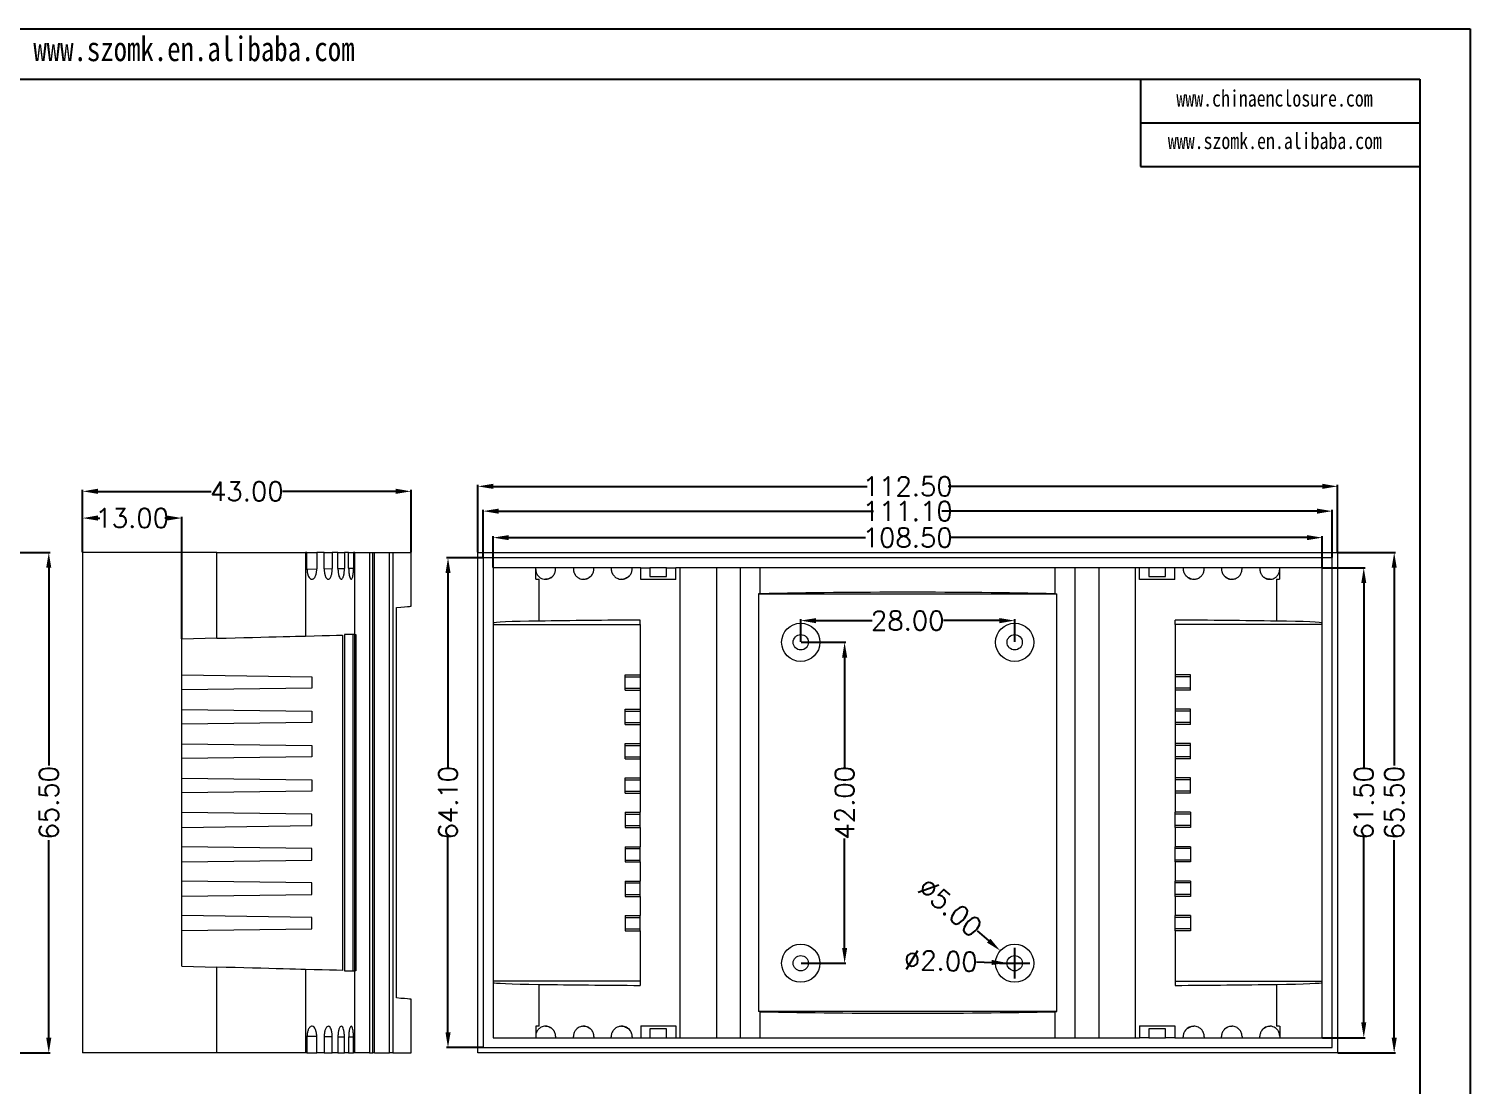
# Model space of a CAD drawing. Header units: inches. Extents: x 2044 to 3108, y 573 to 849.
# Drawn here: x 2712 to 2900.6, y 711.2 to 849.5 of the extents above; entities that cross this region are included whole.
import ezdxf

# ---------------------------------------------------------------- set-up
doc = ezdxf.new("R2010")
doc.units = ezdxf.units.IN
doc.layers.add('文字', color=81, linetype='Continuous')
doc.styles.get("Standard").update_dxf_attribs({"font": 'txt', "bigfont": 'gbcbig.shx'})
doc.styles.add('宋体', font='', dxfattribs={"width": 0.8, "height": 3.5})
doc.styles.get('宋体').set_extended_font_data('SimSun')
doc.dimstyles.new('2.5', dxfattribs={"dimtxt": 2.5, "dimasz": 2, "dimexe": 0.18, "dimexo": 0.0625, "dimgap": 0.09, "dimtad": 0, "dimzin": 0, "dimdsep": 46, "dimtxsty": 'Standard', "dimcen": 2, "dimclrd": 3, "dimclre": 3, "dimadec": 0, "dimazin": 0, "dimtfac": 1, "dimtofl": 0, "dimtmove": 0, "dimatfit": 3, "dimfxl": 1, "dimtolj": 1, "dimtzin": 0, "dimarcsym": 0})

# ---------------------------------------------------------------- blocks, each defined once
blk = doc.blocks.new('*D205')
at = {"color": 3, "lineweight": -2}
for p, q in [((2702.02, 780.94), (2714.78, 780.94)), ((2714.6, 778.94), (2714.6, 753.07)), ((2714.6, 717.44), (2714.6, 743.31)), ((2702.02, 715.44), (2714.78, 715.44))]:
    blk.add_line(p, q, dxfattribs=at)
at = {"color": 3}
for points in [[(2714.26, 778.94), (2714.93, 778.94), (2714.6, 780.94)], [(2714.26, 717.44), (2714.93, 717.44), (2714.6, 715.44)]]:
    blk.add_solid(points, dxfattribs=at)
at = {"layer": 'Defpoints', "color": 0}
for p in [(2701.95, 780.94), (2701.95, 715.44), (2714.6, 715.44)]:
    blk.add_point(p, dxfattribs=at)
at = {"color": 0, "insert": (2714.6, 748.19), "char_height": 2.5, "attachment_point": 5, "rotation": 90}
blk.add_mtext('\\A1;65.50', dxfattribs=at)
blk = doc.blocks.new('*D207')
at = {"color": 3, "lineweight": -2}
for p, q in [((2719.02, 781), (2719.02, 789.13)), ((2721.02, 788.95), (2735.84, 788.95)), ((2760.02, 788.95), (2745.19, 788.95)), ((2762.02, 781), (2762.02, 789.13))]:
    blk.add_line(p, q, dxfattribs=at)
at = {"color": 3}
for points in [[(2721.02, 789.29), (2721.02, 788.62), (2719.02, 788.95)], [(2760.02, 789.29), (2760.02, 788.62), (2762.02, 788.95)]]:
    blk.add_solid(points, dxfattribs=at)
at = {"layer": 'Defpoints', "color": 0}
for p in [(2762.02, 788.95), (2719.02, 780.94), (2762.02, 780.94)]:
    blk.add_point(p, dxfattribs=at)
at = {"color": 0, "insert": (2740.52, 788.95), "char_height": 2.5, "attachment_point": 5}
blk.add_mtext('\\A1;43.00', dxfattribs=at)
blk = doc.blocks.new('*D208')
at = {"color": 3, "lineweight": -2}
for p, q in [((2719.02, 781), (2719.02, 785.63)), ((2721.02, 785.45), (2721.26, 785.45)), ((2730.02, 785.45), (2729.77, 785.45)), ((2732.02, 769.65), (2732.02, 785.63))]:
    blk.add_line(p, q, dxfattribs=at)
at = {"color": 3}
for points in [[(2721.02, 785.79), (2721.02, 785.12), (2719.02, 785.45)], [(2730.02, 785.79), (2730.02, 785.12), (2732.02, 785.45)]]:
    blk.add_solid(points, dxfattribs=at)
at = {"layer": 'Defpoints', "color": 0}
for p in [(2719.02, 785.45), (2719.02, 780.94), (2732.02, 769.59)]:
    blk.add_point(p, dxfattribs=at)
at = {"color": 0, "insert": (2725.52, 785.45), "char_height": 2.5, "attachment_point": 5}
blk.add_mtext('\\A1;13.00', dxfattribs=at)
blk = doc.blocks.new('*D214')
at = {"color": 3, "lineweight": -2}
for p, q in [((2813.02, 769.25), (2813.02, 772.21)), ((2815.02, 772.03), (2822.35, 772.03)), ((2839.02, 772.03), (2831.69, 772.03)), ((2841.02, 769.25), (2841.02, 772.21))]:
    blk.add_line(p, q, dxfattribs=at)
at = {"color": 3}
for points in [[(2815.02, 772.36), (2815.02, 771.69), (2813.02, 772.03)], [(2839.02, 772.36), (2839.02, 771.69), (2841.02, 772.03)]]:
    blk.add_solid(points, dxfattribs=at)
at = {"layer": 'Defpoints', "color": 0}
for p in [(2841.02, 772.03), (2813.02, 769.19), (2841.02, 769.19)]:
    blk.add_point(p, dxfattribs=at)
at = {"color": 0, "insert": (2827.02, 772.03), "char_height": 2.5, "attachment_point": 5}
blk.add_mtext('\\A1;28.00', dxfattribs=at)
blk = doc.blocks.new('*D215')
at = {"color": 3, "lineweight": -2}
for p, q in [((2813.08, 769.19), (2818.94, 769.19)), ((2818.76, 767.19), (2818.76, 752.86)), ((2818.76, 729.19), (2818.76, 743.52)), ((2813.08, 727.19), (2818.94, 727.19))]:
    blk.add_line(p, q, dxfattribs=at)
at = {"color": 3}
for points in [[(2818.43, 767.19), (2819.1, 767.19), (2818.76, 769.19)], [(2818.43, 729.19), (2819.1, 729.19), (2818.76, 727.19)]]:
    blk.add_solid(points, dxfattribs=at)
at = {"layer": 'Defpoints', "color": 0}
for p in [(2813.02, 769.19), (2813.02, 727.19), (2818.76, 727.19)]:
    blk.add_point(p, dxfattribs=at)
at = {"color": 0, "insert": (2818.76, 748.19), "char_height": 2.5, "attachment_point": 5, "rotation": 90}
blk.add_mtext('\\A1;42.00', dxfattribs=at)
blk = doc.blocks.new('*D216')
at = {"color": 3, "lineweight": -2}
for p, q in [((2836.1, 731.44), (2837.62, 730.13)), ((2841.02, 725.19), (2841.02, 729.19)), ((2839.02, 727.19), (2843.02, 727.19))]:
    blk.add_line(p, q, dxfattribs=at)
at = {"color": 3}
blk.add_solid([(2837.84, 730.39), (2837.4, 729.88), (2839.13, 728.83)], dxfattribs=at)
at = {"layer": 'Defpoints', "color": 0}
for p in [(2839.13, 728.83), (2842.91, 725.55)]:
    blk.add_point(p, dxfattribs=at)
at = {"color": 0, "insert": (2832.57, 734.5), "char_height": 2.5, "attachment_point": 5, "rotation": 319.1304}
blk.add_mtext('\\A1;∅5.00', dxfattribs=at)
blk = doc.blocks.new('*D217')
at = {"color": 3, "lineweight": -2}
for p, q in [((2841.02, 725.19), (2841.02, 729.19)), ((2836.02, 727.35), (2838.02, 727.29)), ((2839.02, 727.19), (2843.02, 727.19))]:
    blk.add_line(p, q, dxfattribs=at)
at = {"color": 3}
blk.add_solid([(2838.03, 727.62), (2838.01, 726.96), (2840.02, 727.22)], dxfattribs=at)
at = {"layer": 'Defpoints', "color": 0}
for p in [(2840.02, 727.22), (2842.02, 727.16)]:
    blk.add_point(p, dxfattribs=at)
at = {"color": 0, "insert": (2831.35, 727.51), "char_height": 2.5, "attachment_point": 5, "rotation": 358.1156}
blk.add_mtext('\\A1;∅2.00', dxfattribs=at)
blk = doc.blocks.new('*D222')
at = {"color": 3, "lineweight": -2}
for p, q in [((2770.77, 781), (2770.77, 789.78)), ((2772.77, 789.6), (2821.72, 789.6)), ((2881.27, 789.6), (2832.32, 789.6)), ((2883.27, 781), (2883.27, 789.78))]:
    blk.add_line(p, q, dxfattribs=at)
at = {"color": 3}
for points in [[(2772.77, 789.94), (2772.77, 789.27), (2770.77, 789.6)], [(2881.27, 789.94), (2881.27, 789.27), (2883.27, 789.6)]]:
    blk.add_solid(points, dxfattribs=at)
at = {"layer": 'Defpoints', "color": 0}
for p in [(2883.27, 789.6), (2770.77, 780.94), (2883.27, 780.94)]:
    blk.add_point(p, dxfattribs=at)
at = {"color": 0, "insert": (2827.02, 789.6), "char_height": 2.5, "attachment_point": 5}
blk.add_mtext('\\A1;112.50', dxfattribs=at)
blk = doc.blocks.new('*D223')
at = {"color": 3, "lineweight": -2}
for p, q in [((2771.47, 780.3), (2771.47, 786.54)), ((2773.47, 786.36), (2822.56, 786.36)), ((2880.57, 786.36), (2831.49, 786.36)), ((2882.57, 780.3), (2882.57, 786.54))]:
    blk.add_line(p, q, dxfattribs=at)
at = {"color": 3}
for points in [[(2773.47, 786.69), (2773.47, 786.02), (2771.47, 786.36)], [(2880.57, 786.69), (2880.57, 786.02), (2882.57, 786.36)]]:
    blk.add_solid(points, dxfattribs=at)
at = {"layer": 'Defpoints', "color": 0}
for p in [(2882.57, 786.36), (2771.47, 780.24), (2882.57, 780.24)]:
    blk.add_point(p, dxfattribs=at)
at = {"color": 0, "insert": (2827.02, 786.36), "char_height": 2.5, "attachment_point": 5}
blk.add_mtext('\\A1;111.10', dxfattribs=at)
blk = doc.blocks.new('*D224')
at = {"color": 3, "lineweight": -2}
for p, q in [((2772.77, 779), (2772.77, 783.07)), ((2881.27, 779), (2881.27, 783.07)), ((2774.77, 782.89), (2821.51, 782.89)), ((2879.27, 782.89), (2832.53, 782.89))]:
    blk.add_line(p, q, dxfattribs=at)
at = {"color": 3}
for points in [[(2774.77, 783.22), (2774.77, 782.56), (2772.77, 782.89)], [(2879.27, 783.22), (2879.27, 782.56), (2881.27, 782.89)]]:
    blk.add_solid(points, dxfattribs=at)
at = {"layer": 'Defpoints', "color": 0}
for p in [(2772.77, 782.89), (2772.77, 778.94), (2881.27, 778.94)]:
    blk.add_point(p, dxfattribs=at)
at = {"color": 0, "insert": (2827.02, 782.89), "char_height": 2.5, "attachment_point": 5}
blk.add_mtext('\\A1;108.50', dxfattribs=at)
blk = doc.blocks.new('*D225')
at = {"color": 3, "lineweight": -2}
for p, q in [((2883.33, 780.94), (2890.87, 780.94)), ((2890.69, 778.94), (2890.69, 753.07)), ((2890.69, 717.44), (2890.69, 743.31)), ((2883.33, 715.44), (2890.87, 715.44))]:
    blk.add_line(p, q, dxfattribs=at)
at = {"color": 3}
for points in [[(2890.36, 778.94), (2891.03, 778.94), (2890.69, 780.94)], [(2890.36, 717.44), (2891.03, 717.44), (2890.69, 715.44)]]:
    blk.add_solid(points, dxfattribs=at)
at = {"layer": 'Defpoints', "color": 0}
for p in [(2883.27, 780.94), (2883.27, 715.44), (2890.69, 715.44)]:
    blk.add_point(p, dxfattribs=at)
at = {"color": 0, "insert": (2890.69, 748.19), "char_height": 2.5, "attachment_point": 5, "rotation": 90}
blk.add_mtext('\\A1;65.50', dxfattribs=at)
blk = doc.blocks.new('*D226')
at = {"color": 3, "lineweight": -2}
for p, q in [((2881.33, 778.94), (2886.89, 778.94)), ((2886.71, 776.94), (2886.71, 752.65)), ((2886.71, 719.44), (2886.71, 743.72)), ((2881.33, 717.44), (2886.89, 717.44))]:
    blk.add_line(p, q, dxfattribs=at)
at = {"color": 3}
for points in [[(2886.38, 776.94), (2887.04, 776.94), (2886.71, 778.94)], [(2886.38, 719.44), (2887.04, 719.44), (2886.71, 717.44)]]:
    blk.add_solid(points, dxfattribs=at)
at = {"layer": 'Defpoints', "color": 0}
for p in [(2881.27, 778.94), (2886.71, 778.94), (2881.27, 717.44)]:
    blk.add_point(p, dxfattribs=at)
at = {"color": 0, "insert": (2886.71, 748.19), "char_height": 2.5, "attachment_point": 5, "rotation": 90}
blk.add_mtext('\\A1;61.50', dxfattribs=at)
blk = doc.blocks.new('*D227')
at = {"color": 3, "lineweight": -2}
for p, q in [((2771.41, 780.24), (2766.67, 780.24)), ((2766.85, 778.24), (2766.85, 752.65)), ((2766.85, 718.14), (2766.85, 743.72)), ((2771.41, 716.14), (2766.67, 716.14))]:
    blk.add_line(p, q, dxfattribs=at)
at = {"color": 3}
for points in [[(2766.52, 778.24), (2767.19, 778.24), (2766.85, 780.24)], [(2766.52, 718.14), (2767.19, 718.14), (2766.85, 716.14)]]:
    blk.add_solid(points, dxfattribs=at)
at = {"layer": 'Defpoints', "color": 0}
for p in [(2771.47, 780.24), (2766.85, 716.14), (2771.47, 716.14)]:
    blk.add_point(p, dxfattribs=at)
at = {"color": 0, "insert": (2766.85, 748.19), "char_height": 2.5, "attachment_point": 5, "rotation": 90}
blk.add_mtext('\\A1;64.10', dxfattribs=at)

msp = doc.modelspace()

# ---------------------------------------------------------------- linework, layer by layer
for p, q in [((2509.541, 849.489), (2900.636, 849.489)), ((2900.636, 849.489), (2900.636, 572.957)), ((2519.661, 842.905), (2894.052, 842.905)), ((2857.474, 842.905), (2857.474, 831.474)), ((2894.052, 842.905), (2894.052, 579.541)), ((2857.474, 837.189), (2894.052, 837.189)), ((2857.474, 831.474), (2894.052, 831.474))]:
    msp.add_line(p, q)
at = {"color": 7, "linetype": 'Continuous', "lineweight": 15}
for p, q in [((2736.608, 780.94), (2719.017, 780.94)), ((2719.017, 780.94), (2719.017, 715.44)), ((2736.608, 769.71), (2736.608, 780.94)), ((2736.608, 780.94), (2748.182, 780.94)), ((2748.182, 780.94), (2748.182, 770.013)), ((2748.394, 780.94), (2748.182, 780.94)), ((2748.394, 778.775), (2748.394, 780.94)), ((2748.394, 780.94), (2749.671, 780.94)), ((2749.671, 780.94), (2749.671, 778.799)), ((2750.639, 780.94), (2749.671, 780.94)), ((2750.639, 778.819), (2750.639, 780.94)), ((2750.639, 780.94), (2751.702, 780.94)), ((2751.702, 780.94), (2751.702, 778.839)), ((2752.446, 780.94), (2751.702, 780.94)), ((2752.446, 778.854), (2752.446, 780.94)), ((2752.446, 780.94), (2753.297, 780.94)), ((2753.297, 780.94), (2753.297, 778.871)), ((2753.848, 780.94), (2753.297, 780.94)), ((2753.848, 778.882), (2753.848, 780.94)), ((2753.848, 780.94), (2754.486, 780.94)), ((2754.486, 780.94), (2754.486, 778.895)), ((2754.646, 780.94), (2754.486, 780.94)), ((2754.646, 770.19), (2754.646, 780.94)), ((2754.646, 780.94), (2756.592, 780.94)), ((2756.592, 780.94), (2756.592, 715.44)), ((2756.592, 780.94), (2756.991, 780.94)), ((2756.991, 715.44), (2756.991, 780.94)), ((2756.991, 780.94), (2757.251, 780.94)), ((2757.251, 715.44), (2757.251, 780.94)), ((2757.251, 780.94), (2759.208, 780.94)), ((2759.208, 715.44), (2759.208, 780.94)), ((2759.208, 780.94), (2759.632, 780.94)), ((2759.632, 780.94), (2759.632, 715.44)), ((2759.632, 780.94), (2762.017, 780.94)), ((2762.017, 773.909), (2762.017, 780.94)), ((2770.77, 780.94), (2883.27, 780.94)), ((2770.77, 715.44), (2770.77, 780.94)), ((2882.57, 780.24), (2771.47, 780.24)), ((2771.47, 780.24), (2771.47, 716.14)), ((2882.57, 716.14), (2882.57, 780.24)), ((2883.27, 780.94), (2883.27, 715.44)), ((2792.07, 778.94), (2772.77, 778.94)), ((2772.77, 778.94), (2772.77, 717.44)), ((2778.335, 778.73), (2778.335, 778.94)), ((2778.335, 777.44), (2778.335, 778.73)), ((2778.339, 777.44), (2778.762, 777.44)), ((2778.762, 771.967), (2778.762, 777.44)), ((2780.928, 778.756), (2780.928, 778.94)), ((2783.266, 778.94), (2783.266, 778.777)), ((2785.949, 778.796), (2785.949, 778.94)), ((2788.211, 778.94), (2788.211, 778.813)), ((2790.965, 778.83), (2790.965, 778.94)), ((2792.07, 777.396), (2792.07, 778.94)), ((2792.07, 778.94), (2793.27, 778.94)), ((2796.67, 777.396), (2792.07, 777.396)), ((2793.27, 778.94), (2793.27, 777.799)), ((2795.47, 778.94), (2793.27, 778.94)), ((2793.27, 777.799), (2795.47, 777.799)), ((2795.47, 777.799), (2795.47, 778.94)), ((2795.47, 778.94), (2796.67, 778.94)), ((2796.67, 777.396), (2796.67, 778.94)), ((2857.37, 778.94), (2796.67, 778.94)), ((2797.199, 778.94), (2797.199, 717.44)), ((2801.995, 778.94), (2801.995, 717.44)), ((2805.147, 717.44), (2805.147, 778.94)), ((2807.712, 775.538), (2807.712, 778.94)), ((2846.329, 775.538), (2846.329, 778.94)), ((2848.893, 778.94), (2848.893, 717.44)), ((2852.046, 778.94), (2852.046, 717.44)), ((2856.842, 717.44), (2856.842, 778.94)), ((2858.57, 778.94), (2857.37, 778.94)), ((2857.37, 777.396), (2857.37, 778.94)), ((2861.97, 777.396), (2857.37, 777.396)), ((2860.77, 778.94), (2858.57, 778.94)), ((2858.57, 778.94), (2858.57, 777.799)), ((2858.57, 777.799), (2860.77, 777.799)), ((2861.97, 778.94), (2860.77, 778.94)), ((2860.77, 777.799), (2860.77, 778.94)), ((2881.27, 778.94), (2861.97, 778.94)), ((2861.97, 777.396), (2861.97, 778.94)), ((2863.075, 778.94), (2863.075, 778.83)), ((2865.83, 778.813), (2865.83, 778.94)), ((2868.092, 778.94), (2868.092, 778.796)), ((2870.774, 778.777), (2870.774, 778.94)), ((2873.113, 778.94), (2873.113, 778.755)), ((2875.279, 777.44), (2875.279, 771.967)), ((2875.279, 777.44), (2875.701, 777.44)), ((2875.705, 778.731), (2875.705, 778.94)), ((2875.705, 777.44), (2875.705, 778.731)), ((2881.27, 717.44), (2881.27, 778.94)), ((2807.712, 775.538), (2807.51, 775.523)), ((2807.51, 775.523), (2807.51, 720.857)), ((2807.51, 775.523), (2846.53, 775.523)), ((2846.329, 775.538), (2846.53, 775.523)), ((2846.53, 720.857), (2846.53, 775.523)), ((2760.103, 722.639), (2760.103, 773.741)), ((2792.02, 771.538), (2792.02, 772.101)), ((2862.02, 771.538), (2862.02, 772.101)), ((2736.608, 769.71), (2732.017, 769.59)), ((2753.022, 770.14), (2753.022, 726.24)), ((2754.646, 770.19), (2753.306, 770.19)), ((2753.306, 770.19), (2753.306, 726.19)), ((2754.45, 726.19), (2754.45, 770.19)), ((2754.613, 770.19), (2754.613, 726.19)), ((2754.646, 770.19), (2754.805, 770.19)), ((2754.805, 770.19), (2754.805, 726.19)), ((2772.77, 771.538), (2792.02, 771.538)), ((2792.02, 771.538), (2792.02, 764.94)), ((2881.27, 771.538), (2862.02, 771.538)), ((2862.02, 771.538), (2862.02, 764.94)), ((2732.017, 726.79), (2732.017, 769.59)), ((2732.017, 764.914), (2749.022, 764.69)), ((2749.022, 764.69), (2749.022, 763.19)), ((2790.02, 764.94), (2792.02, 764.94)), ((2790.02, 762.94), (2790.02, 764.94)), ((2790.02, 764.69), (2792.02, 764.69)), ((2792.02, 764.94), (2792.02, 764.69)), ((2792.02, 764.69), (2792.02, 763.19)), ((2864.02, 764.94), (2862.02, 764.94)), ((2862.02, 764.94), (2862.02, 764.69)), ((2864.02, 764.69), (2862.02, 764.69)), ((2862.02, 764.69), (2862.02, 763.19)), ((2864.02, 762.94), (2864.02, 764.94)), ((2749.022, 763.19), (2732.017, 762.966)), ((2790.02, 763.19), (2792.02, 763.19)), ((2790.02, 762.94), (2792.02, 762.94)), ((2792.02, 763.19), (2792.02, 762.94)), ((2792.02, 762.94), (2792.02, 760.44)), ((2864.02, 763.19), (2862.02, 763.19)), ((2862.02, 763.19), (2862.02, 762.94)), ((2864.02, 762.94), (2862.02, 762.94)), ((2862.02, 762.94), (2862.02, 760.44)), ((2732.017, 760.414), (2749.022, 760.19)), ((2790.02, 760.44), (2792.02, 760.44)), ((2790.02, 758.44), (2790.02, 760.44)), ((2792.02, 760.44), (2792.02, 760.19)), ((2864.02, 760.44), (2862.02, 760.44)), ((2862.02, 760.44), (2862.02, 760.19)), ((2864.02, 758.44), (2864.02, 760.44)), ((2749.022, 758.69), (2732.017, 758.466)), ((2749.022, 760.19), (2749.022, 758.69)), ((2790.02, 760.19), (2792.02, 760.19)), ((2790.02, 758.69), (2792.02, 758.69)), ((2790.02, 758.44), (2792.02, 758.44)), ((2792.02, 760.19), (2792.02, 758.69)), ((2792.02, 758.69), (2792.02, 758.44)), ((2792.02, 758.44), (2792.02, 755.94)), ((2864.02, 760.19), (2862.02, 760.19)), ((2862.02, 760.19), (2862.02, 758.69)), ((2864.02, 758.69), (2862.02, 758.69)), ((2862.02, 758.69), (2862.02, 758.44)), ((2864.02, 758.44), (2862.02, 758.44)), ((2862.02, 758.44), (2862.02, 755.94)), ((2732.017, 755.914), (2749.022, 755.69)), ((2749.022, 755.69), (2749.022, 754.19)), ((2790.02, 755.94), (2792.02, 755.94)), ((2790.02, 753.94), (2790.02, 755.94)), ((2790.02, 755.69), (2792.02, 755.69)), ((2792.02, 755.94), (2792.02, 755.69)), ((2792.02, 755.69), (2792.02, 754.19)), ((2864.02, 755.94), (2862.02, 755.94)), ((2862.02, 755.94), (2862.02, 755.69)), ((2864.02, 755.69), (2862.02, 755.69)), ((2862.02, 755.69), (2862.02, 754.19)), ((2864.02, 753.94), (2864.02, 755.94)), ((2749.022, 754.19), (2732.017, 753.966)), ((2790.02, 754.19), (2792.02, 754.19)), ((2790.02, 753.94), (2792.02, 753.94)), ((2792.02, 754.19), (2792.02, 753.94)), ((2792.02, 753.94), (2792.02, 751.44)), ((2864.02, 754.19), (2862.02, 754.19)), ((2862.02, 754.19), (2862.02, 753.94)), ((2864.02, 753.94), (2862.02, 753.94)), ((2862.02, 753.94), (2862.02, 751.44)), ((2732.017, 751.414), (2749.022, 751.19)), ((2749.022, 751.19), (2749.022, 749.69)), ((2790.02, 751.44), (2792.02, 751.44)), ((2790.02, 749.44), (2790.02, 751.44)), ((2790.02, 751.19), (2792.02, 751.19)), ((2792.02, 751.44), (2792.02, 751.19)), ((2792.02, 751.19), (2792.02, 749.69)), ((2864.02, 751.44), (2862.02, 751.44)), ((2862.02, 751.44), (2862.02, 751.19)), ((2864.02, 751.19), (2862.02, 751.19)), ((2862.02, 751.19), (2862.02, 749.69)), ((2864.02, 749.44), (2864.02, 751.44)), ((2749.022, 749.69), (2732.017, 749.466)), ((2790.02, 749.69), (2792.02, 749.69)), ((2790.02, 749.44), (2792.02, 749.44)), ((2792.02, 749.69), (2792.02, 749.44)), ((2792.02, 749.44), (2792.02, 746.94)), ((2864.02, 749.69), (2862.02, 749.69)), ((2862.02, 749.69), (2862.02, 749.44)), ((2864.02, 749.44), (2862.02, 749.44)), ((2862.02, 749.44), (2862.02, 746.94)), ((2749.022, 746.69), (2732.017, 746.914)), ((2732.017, 744.966), (2749.022, 745.19)), ((2749.022, 745.19), (2749.022, 746.69)), ((2790.02, 746.94), (2792.02, 746.94)), ((2790.02, 746.94), (2790.02, 744.94)), ((2790.02, 746.69), (2792.02, 746.69)), ((2790.02, 745.19), (2792.02, 745.19)), ((2792.02, 746.69), (2792.02, 746.94)), ((2792.02, 745.19), (2792.02, 746.69)), ((2792.02, 744.94), (2792.02, 745.19)), ((2864.02, 746.94), (2862.02, 746.94)), ((2862.02, 746.69), (2862.02, 746.94)), ((2864.02, 746.69), (2862.02, 746.69)), ((2862.02, 745.19), (2862.02, 746.69)), ((2864.02, 745.19), (2862.02, 745.19)), ((2862.02, 744.94), (2862.02, 745.19)), ((2864.02, 746.94), (2864.02, 744.94)), ((2790.02, 744.94), (2792.02, 744.94)), ((2792.02, 744.94), (2792.02, 742.44)), ((2864.02, 744.94), (2862.02, 744.94)), ((2862.02, 744.94), (2862.02, 742.44)), ((2749.022, 742.19), (2732.017, 742.414)), ((2749.022, 740.69), (2749.022, 742.19)), ((2790.02, 742.44), (2792.02, 742.44)), ((2790.02, 742.44), (2790.02, 740.44)), ((2790.02, 742.19), (2792.02, 742.19)), ((2792.02, 742.19), (2792.02, 742.44)), ((2792.02, 740.69), (2792.02, 742.19)), ((2864.02, 742.44), (2862.02, 742.44)), ((2862.02, 742.19), (2862.02, 742.44)), ((2864.02, 742.19), (2862.02, 742.19)), ((2862.02, 740.69), (2862.02, 742.19)), ((2864.02, 742.44), (2864.02, 740.44)), ((2732.017, 740.466), (2749.022, 740.69)), ((2790.02, 740.69), (2792.02, 740.69)), ((2790.02, 740.44), (2792.02, 740.44)), ((2792.02, 740.44), (2792.02, 740.69)), ((2792.02, 740.44), (2792.02, 737.94)), ((2864.02, 740.69), (2862.02, 740.69)), ((2862.02, 740.44), (2862.02, 740.69)), ((2864.02, 740.44), (2862.02, 740.44)), ((2862.02, 740.44), (2862.02, 737.94)), ((2749.022, 737.69), (2732.017, 737.914)), ((2749.022, 736.19), (2749.022, 737.69)), ((2790.02, 737.94), (2792.02, 737.94)), ((2790.02, 737.94), (2790.02, 735.94)), ((2790.02, 737.69), (2792.02, 737.69)), ((2792.02, 737.69), (2792.02, 737.94)), ((2792.02, 736.19), (2792.02, 737.69)), ((2864.02, 737.94), (2862.02, 737.94)), ((2862.02, 737.69), (2862.02, 737.94)), ((2864.02, 737.69), (2862.02, 737.69)), ((2862.02, 736.19), (2862.02, 737.69)), ((2864.02, 737.94), (2864.02, 735.94)), ((2732.017, 735.966), (2749.022, 736.19)), ((2790.02, 736.19), (2792.02, 736.19)), ((2790.02, 735.94), (2792.02, 735.94)), ((2792.02, 735.94), (2792.02, 736.19)), ((2792.02, 735.94), (2792.02, 733.44)), ((2864.02, 736.19), (2862.02, 736.19)), ((2862.02, 735.94), (2862.02, 736.19)), ((2864.02, 735.94), (2862.02, 735.94)), ((2862.02, 735.94), (2862.02, 733.44)), ((2749.022, 733.19), (2732.017, 733.414)), ((2749.022, 731.69), (2749.022, 733.19)), ((2790.02, 733.44), (2792.02, 733.44)), ((2790.02, 733.44), (2790.02, 731.44)), ((2790.02, 733.19), (2792.02, 733.19)), ((2792.02, 733.19), (2792.02, 733.44)), ((2792.02, 731.69), (2792.02, 733.19)), ((2864.02, 733.44), (2862.02, 733.44)), ((2862.02, 733.19), (2862.02, 733.44)), ((2864.02, 733.19), (2862.02, 733.19)), ((2862.02, 731.69), (2862.02, 733.19)), ((2864.02, 733.44), (2864.02, 731.44)), ((2732.017, 731.466), (2749.022, 731.69)), ((2790.02, 731.69), (2792.02, 731.69)), ((2790.02, 731.44), (2792.02, 731.44)), ((2792.02, 731.44), (2792.02, 731.69)), ((2792.02, 731.44), (2792.02, 724.842)), ((2864.02, 731.69), (2862.02, 731.69)), ((2862.02, 731.44), (2862.02, 731.69)), ((2864.02, 731.44), (2862.02, 731.44)), ((2862.02, 731.44), (2862.02, 724.842)), ((2732.017, 726.79), (2736.608, 726.67)), ((2736.608, 715.44), (2736.608, 726.67)), ((2748.182, 726.367), (2748.182, 715.44)), ((2753.306, 726.19), (2754.646, 726.19)), ((2754.646, 715.44), (2754.646, 726.19)), ((2754.805, 726.19), (2754.646, 726.19)), ((2792.02, 724.842), (2772.77, 724.842)), ((2792.02, 724.842), (2792.02, 724.279)), ((2862.02, 724.842), (2881.27, 724.842)), ((2862.02, 724.842), (2862.02, 724.279)), ((2778.762, 718.94), (2778.762, 724.413)), ((2875.279, 724.413), (2875.279, 718.94)), ((2762.017, 715.44), (2762.017, 722.471)), ((2807.712, 720.842), (2807.51, 720.857)), ((2846.53, 720.857), (2807.51, 720.857)), ((2807.712, 717.44), (2807.712, 720.842)), ((2846.329, 720.842), (2846.53, 720.857)), ((2846.329, 717.44), (2846.329, 720.842)), ((2778.335, 718.94), (2778.335, 717.65)), ((2778.762, 718.94), (2778.339, 718.94)), ((2792.07, 718.984), (2796.67, 718.984)), ((2792.07, 718.984), (2792.07, 717.44)), ((2796.67, 718.984), (2796.67, 717.44)), ((2857.37, 718.984), (2861.97, 718.984)), ((2857.37, 718.984), (2857.37, 717.44)), ((2861.97, 718.984), (2861.97, 717.44)), ((2875.701, 718.94), (2875.279, 718.94)), ((2875.705, 718.94), (2875.705, 717.65)), ((2748.394, 717.606), (2748.394, 715.44)), ((2749.671, 715.44), (2749.671, 717.58)), ((2750.639, 717.561), (2750.639, 715.44)), ((2751.702, 715.44), (2751.702, 717.541)), ((2752.446, 717.525), (2752.446, 715.44)), ((2753.297, 715.44), (2753.297, 717.51)), ((2753.848, 717.498), (2753.848, 715.44)), ((2754.486, 715.44), (2754.486, 717.485)), ((2772.77, 717.44), (2792.07, 717.44)), ((2778.335, 717.65), (2778.335, 717.44)), ((2780.928, 717.624), (2780.928, 717.44)), ((2783.266, 717.44), (2783.266, 717.603)), ((2785.949, 717.583), (2785.949, 717.44)), ((2788.211, 717.44), (2788.211, 717.567)), ((2790.965, 717.55), (2790.965, 717.44)), ((2792.07, 717.44), (2793.27, 717.44)), ((2795.47, 718.581), (2793.27, 718.581)), ((2793.27, 718.581), (2793.27, 717.44)), ((2793.27, 717.44), (2795.47, 717.44)), ((2795.47, 717.44), (2795.47, 718.581)), ((2795.47, 717.44), (2796.67, 717.44)), ((2796.67, 717.44), (2857.37, 717.44)), ((2858.57, 717.44), (2857.37, 717.44)), ((2860.77, 718.581), (2858.57, 718.581)), ((2858.57, 718.581), (2858.57, 717.44)), ((2858.57, 717.44), (2860.77, 717.44)), ((2860.77, 717.44), (2860.77, 718.581)), ((2861.97, 717.44), (2860.77, 717.44)), ((2861.97, 717.44), (2881.27, 717.44)), ((2863.075, 717.44), (2863.075, 717.551)), ((2865.83, 717.566), (2865.83, 717.44)), ((2868.092, 717.44), (2868.092, 717.583)), ((2870.774, 717.603), (2870.774, 717.44)), ((2873.113, 717.44), (2873.113, 717.624)), ((2875.705, 717.65), (2875.705, 717.44)), ((2736.608, 715.44), (2719.017, 715.44)), ((2748.182, 715.44), (2736.608, 715.44)), ((2748.394, 715.44), (2748.182, 715.44)), ((2748.394, 715.44), (2749.671, 715.44)), ((2750.639, 715.44), (2749.671, 715.44)), ((2750.639, 715.44), (2751.702, 715.44)), ((2752.446, 715.44), (2751.702, 715.44)), ((2752.446, 715.44), (2753.297, 715.44)), ((2753.848, 715.44), (2753.297, 715.44)), ((2753.848, 715.44), (2754.486, 715.44)), ((2754.646, 715.44), (2754.486, 715.44)), ((2756.592, 715.44), (2754.646, 715.44)), ((2756.592, 715.44), (2756.991, 715.44)), ((2757.251, 715.44), (2756.991, 715.44)), ((2757.251, 715.44), (2759.208, 715.44)), ((2759.632, 715.44), (2759.208, 715.44)), ((2759.632, 715.44), (2762.017, 715.44)), ((2883.27, 715.44), (2770.77, 715.44)), ((2771.47, 716.14), (2882.57, 716.14))]:
    msp.add_line(p, q, dxfattribs=at)
at = {"color": 8, "linetype": 'Continuous', "lineweight": 15}
for p, q in [((2748.395, 778.773), (2749.671, 778.799)), ((2750.64, 778.818), (2751.702, 778.839)), ((2752.446, 778.855), (2753.297, 778.871)), ((2753.848, 778.882), (2754.486, 778.895)), ((2749.671, 717.58), (2748.394, 717.606)), ((2751.702, 717.541), (2750.639, 717.562)), ((2753.297, 717.51), (2752.446, 717.526)), ((2754.486, 717.485), (2753.848, 717.498))]:
    msp.add_line(p, q, dxfattribs=at)
at = {"color": 7, "linetype": 'Continuous', "lineweight": 15, "flags": 128}
for points in [[(2760.103, 773.741), (2760.686, 773.792), (2761.164, 773.834), (2761.537, 773.867), (2761.803, 773.89), (2761.963, 773.904), (2762.017, 773.909)], [(2736.608, 769.71), (2737.796, 769.741), (2738.974, 769.772), (2740.132, 769.802), (2741.261, 769.832), (2742.35, 769.861), (2743.392, 769.888), (2744.377, 769.914), (2745.297, 769.938), (2746.144, 769.96), (2746.912, 769.98), (2747.593, 769.998), (2748.182, 770.013)], [(2748.182, 770.013), (2749.332, 770.043), (2750.393, 770.071), (2751.362, 770.097), (2752.239, 770.12), (2753.022, 770.14)], [(2748.182, 726.367), (2747.593, 726.382), (2746.912, 726.4), (2746.144, 726.42), (2745.297, 726.442), (2744.377, 726.466), (2743.392, 726.492), (2742.35, 726.519), (2741.261, 726.548), (2740.132, 726.577), (2738.974, 726.608), (2737.796, 726.639), (2736.608, 726.67)], [(2753.022, 726.24), (2752.239, 726.26), (2751.362, 726.283), (2750.393, 726.309), (2749.332, 726.337), (2748.182, 726.367)], [(2762.017, 722.471), (2761.963, 722.476), (2761.803, 722.49), (2761.537, 722.513), (2761.164, 722.546), (2760.686, 722.588), (2760.103, 722.639)]]:
    msp.add_lwpolyline(points, dxfattribs=at)
at = {"color": 7, "linetype": 'Continuous', "lineweight": 15}
for centre, radius in [((2813.02, 769.19), 2.5), ((2841.02, 769.19), 2.5), ((2813.02, 769.19), 1), ((2841.02, 769.19), 1), ((2813.02, 727.19), 2.5), ((2813.02, 727.19), 1), ((2841.02, 727.19), 2.5), ((2841.02, 727.19), 1)]:
    msp.add_circle(centre, radius, dxfattribs=at)
for centre, major_axis, ratio, start_param, end_param in [((2827.02, 768.632), (81.263, 0), 0.0874887, 1.3308936, 1.8106991), ((2783.77, 771.711), (11, 0), 0.0261859, 2.0435172, 3.1415927), ((2809.553, 770.391), (67.626, 0), 0.0261859, 1.8330482, 2.0435172), ((2844.488, 770.391), (67.626, 0), 0.0261859, 1.0980754, 1.3085444), ((2870.27, 771.711), (11, 0), 0.0261859, 0, 1.0980754), ((2783.77, 724.669), (11, 0), 0.0261859, 3.1415927, 4.2396681), ((2870.27, 724.669), (11, 0), 0.0261859, 5.1851099, 6.2831853), ((2809.553, 725.989), (67.626, 0), 0.0261859, 4.2396681, 4.4501371), ((2844.488, 725.989), (67.626, 0), 0.0261859, 4.9746409, 5.1851099), ((2827.02, 727.748), (81.263, 0), 0.0874887, 4.4724862, 4.9522917)]:
    msp.add_ellipse(centre, major_axis=major_axis, ratio=ratio, start_param=start_param, end_param=end_param, dxfattribs=at)
for points, knots in [([(2748.394, 778.775), (2748.395, 778.739), (2748.396, 778.666), (2748.404, 778.556), (2748.416, 778.442), (2748.434, 778.327), (2748.458, 778.213), (2748.486, 778.102), (2748.519, 777.994), (2748.558, 777.893), (2748.634, 777.731), (2748.798, 777.513), (2749.005, 777.415), (2749.19, 777.465), (2749.31, 777.559), (2749.407, 777.68), (2749.488, 777.822), (2749.552, 777.987), (2749.605, 778.182), (2749.643, 778.389), (2749.667, 778.595), (2749.67, 778.732), (2749.671, 778.799)], [0, 0, 0, 0, 0.0240863, 0.0492562, 0.0754903, 0.1027392, 0.1309238, 0.1599375, 0.1896498, 0.2199111, 0.2505598, 0.3500302, 0.4993017, 0.576817, 0.6446037, 0.7021143, 0.7495588, 0.8036202, 0.8565474, 0.9073757, 0.9553492, 1, 1, 1, 1]), ([(2750.639, 778.819), (2750.64, 778.783), (2750.64, 778.708), (2750.647, 778.595), (2750.657, 778.479), (2750.672, 778.362), (2750.691, 778.245), (2750.714, 778.131), (2750.742, 778.021), (2750.774, 777.917), (2750.837, 777.749), (2750.975, 777.519), (2751.162, 777.407), (2751.338, 777.483), (2751.459, 777.636), (2751.547, 777.819), (2751.606, 778.01), (2751.649, 778.209), (2751.679, 778.42), (2751.698, 778.631), (2751.701, 778.771), (2751.702, 778.839)], [0, 0, 0, 0, 0.0242995, 0.0496655, 0.0760627, 0.1034278, 0.1316697, 0.1606702, 0.1902877, 0.2203612, 0.2507171, 0.3499969, 0.4995623, 0.5998868, 0.6833615, 0.7494963, 0.8030031, 0.8557325, 0.9066481, 0.9549208, 1, 1, 1, 1]), ([(2752.446, 778.854), (2752.447, 778.817), (2752.447, 778.741), (2752.453, 778.626), (2752.461, 778.508), (2752.473, 778.389), (2752.488, 778.27), (2752.507, 778.154), (2752.528, 778.041), (2752.554, 777.936), (2752.604, 777.763), (2752.716, 777.523), (2752.867, 777.405), (2753.009, 777.485), (2753.106, 777.644), (2753.176, 777.833), (2753.222, 778.029), (2753.255, 778.232), (2753.278, 778.446), (2753.293, 778.66), (2753.296, 778.803), (2753.297, 778.871)], [0, 0, 0, 0, 0.0244588, 0.0499706, 0.0764886, 0.1039386, 0.1322194, 0.1612037, 0.1907411, 0.2206628, 0.2507871, 0.3500214, 0.4996492, 0.5993948, 0.6828673, 0.7495022, 0.8026047, 0.8551813, 0.9061491, 0.9546257, 1, 1, 1, 1]), ([(2753.848, 778.882), (2753.848, 778.844), (2753.849, 778.768), (2753.853, 778.651), (2753.859, 778.532), (2753.868, 778.411), (2753.879, 778.291), (2753.893, 778.173), (2753.91, 778.059), (2753.929, 777.951), (2753.967, 777.775), (2754.053, 777.527), (2754.167, 777.404), (2754.274, 777.485), (2754.346, 777.648), (2754.398, 777.842), (2754.431, 778.042), (2754.455, 778.247), (2754.472, 778.463), (2754.483, 778.681), (2754.485, 778.825), (2754.486, 778.895)], [0, 0, 0, 0, 0.0245317, 0.0501114, 0.076686, 0.1041763, 0.132477, 0.1614569, 0.1909618, 0.2208183, 0.250839, 0.3490927, 0.499701, 0.5984443, 0.6819471, 0.7495064, 0.8022067, 0.8546337, 0.9056532, 0.9543308, 1, 1, 1, 1]), ([(2778.335, 778.73), (2778.336, 778.695), (2778.337, 778.625), (2778.351, 778.517), (2778.374, 778.407), (2778.407, 778.296), (2778.452, 778.186), (2778.508, 778.077), (2778.575, 777.974), (2778.652, 777.876), (2778.768, 777.756), (2778.952, 777.614), (2779.25, 777.475), (2779.626, 777.419), (2780.002, 777.48), (2780.303, 777.622), (2780.518, 777.791), (2780.675, 777.97), (2780.791, 778.159), (2780.872, 778.359), (2780.919, 778.559), (2780.925, 778.692), (2780.928, 778.756)], [0, 0, 0, 0, 0.0240417, 0.0491693, 0.0753661, 0.1025841, 0.1307453, 0.1597438, 0.1894509, 0.2197203, 0.2503961, 0.3115815, 0.394555, 0.4997899, 0.6010948, 0.6845175, 0.7496794, 0.803854, 0.8568045, 0.9075915, 0.9554741, 1, 1, 1, 1]), ([(2780.675, 777.986), (2780.629, 777.929), (2780.475, 777.734), (2780.116, 777.518), (2779.773, 777.411), (2779.602, 777.442), (2779.597, 777.443)], [0, 0, 0, 0, 0.1674223, 0.5728253, 0.9878715, 1, 1, 1, 1]), ([(2783.266, 778.777), (2783.267, 778.742), (2783.268, 778.669), (2783.282, 778.559), (2783.305, 778.447), (2783.339, 778.333), (2783.384, 778.22), (2783.441, 778.109), (2783.509, 778.002), (2783.587, 777.901), (2783.742, 777.738), (2784.061, 777.516), (2784.541, 777.408), (2784.995, 777.482), (2785.309, 777.63), (2785.532, 777.807), (2785.692, 777.992), (2785.81, 778.185), (2785.892, 778.39), (2785.94, 778.595), (2785.946, 778.731), (2785.949, 778.796)], [0, 0, 0, 0, 0.0242743, 0.0496172, 0.0759953, 0.1033471, 0.1315829, 0.1605861, 0.1902162, 0.2203139, 0.2507068, 0.3500304, 0.4995486, 0.5999881, 0.6834631, 0.7494972, 0.8030773, 0.8558338, 0.9067396, 0.954975, 1, 1, 1, 1]), ([(2785.686, 778.001), (2785.642, 777.945), (2785.485, 777.746), (2785.116, 777.522), (2784.757, 777.408), (2784.58, 777.441), (2784.577, 777.442)], [0, 0, 0, 0, 0.1619201, 0.5733975, 0.9916301, 1, 1, 1, 1]), ([(2788.211, 778.813), (2788.212, 778.777), (2788.213, 778.703), (2788.227, 778.591), (2788.25, 778.477), (2788.285, 778.361), (2788.33, 778.245), (2788.388, 778.132), (2788.456, 778.023), (2788.536, 777.92), (2788.692, 777.753), (2789.021, 777.52), (2789.519, 777.406), (2789.99, 777.483), (2790.314, 777.638), (2790.543, 777.821), (2790.706, 778.012), (2790.825, 778.208), (2790.907, 778.416), (2790.956, 778.625), (2790.962, 778.763), (2790.965, 778.83)], [0, 0, 0, 0, 0.0244458, 0.0499457, 0.0764538, 0.103897, 0.1321746, 0.1611601, 0.1907038, 0.2206376, 0.2507809, 0.3500755, 0.4996418, 0.5994801, 0.6829512, 0.7495026, 0.8026515, 0.8552453, 0.906207, 0.9546601, 1, 1, 1, 1]), ([(2790.56, 777.853), (2790.414, 777.742), (2790.122, 777.521), (2789.743, 777.406), (2789.562, 777.441), (2789.559, 777.442)], [0, 0, 0, 0, 0.4952215, 0.9912828, 1, 1, 1, 1]), ([(2863.075, 778.83), (2863.076, 778.794), (2863.078, 778.719), (2863.092, 778.606), (2863.116, 778.49), (2863.151, 778.373), (2863.197, 778.258), (2863.254, 778.144), (2863.322, 778.036), (2863.401, 777.934), (2863.563, 777.758), (2863.894, 777.524), (2864.399, 777.407), (2864.869, 777.481), (2865.191, 777.637), (2865.413, 777.815), (2865.572, 777.999), (2865.692, 778.196), (2865.773, 778.403), (2865.821, 778.61), (2865.827, 778.747), (2865.83, 778.813)], [0, 0, 0, 0, 0.0247987, 0.0506194, 0.0773919, 0.1050179, 0.1333713, 0.1623004, 0.1916317, 0.2211755, 0.2507326, 0.3566095, 0.4997035, 0.605571, 0.6886555, 0.749533, 0.8035739, 0.8564758, 0.9072895, 0.9552838, 1, 1, 1, 1]), ([(2864.482, 777.442), (2864.478, 777.441), (2864.297, 777.406), (2863.932, 777.537), (2863.534, 777.745), (2863.399, 777.967), (2863.362, 778.027)], [0, 0, 0, 0, 0.007515, 0.4254566, 0.8433244, 1, 1, 1, 1]), ([(2868.092, 778.796), (2868.093, 778.761), (2868.094, 778.687), (2868.108, 778.576), (2868.132, 778.462), (2868.166, 778.348), (2868.212, 778.234), (2868.269, 778.123), (2868.336, 778.016), (2868.413, 777.916), (2868.572, 777.746), (2868.895, 777.52), (2869.381, 777.408), (2869.834, 777.479), (2870.146, 777.627), (2870.362, 777.798), (2870.519, 777.977), (2870.638, 778.171), (2870.719, 778.375), (2870.766, 778.578), (2870.772, 778.712), (2870.774, 778.777)], [0, 0, 0, 0, 0.024611, 0.0502637, 0.0769001, 0.1044329, 0.1327466, 0.1616995, 0.1911271, 0.2208483, 0.2506718, 0.3559357, 0.4995919, 0.605509, 0.6886316, 0.7495301, 0.8039776, 0.8570285, 0.9077845, 0.9555722, 1, 1, 1, 1]), ([(2869.464, 777.442), (2869.461, 777.441), (2869.284, 777.408), (2868.924, 777.522), (2868.555, 777.746), (2868.399, 777.945), (2868.355, 778.001)], [0, 0, 0, 0, 0.00772261, 0.42625337, 0.83802595, 1, 1, 1, 1]), ([(2873.113, 778.755), (2873.113, 778.72), (2873.115, 778.648), (2873.129, 778.54), (2873.152, 778.429), (2873.186, 778.317), (2873.231, 778.205), (2873.287, 778.097), (2873.354, 777.993), (2873.43, 777.895), (2873.585, 777.731), (2873.896, 777.516), (2874.328, 777.418), (2874.709, 777.461), (2874.964, 777.551), (2875.155, 777.664), (2875.314, 777.795), (2875.453, 777.95), (2875.57, 778.139), (2875.65, 778.337), (2875.697, 778.536), (2875.703, 778.668), (2875.706, 778.731)], [0, 0, 0, 0, 0.0243512, 0.0497734, 0.0762253, 0.1036352, 0.1319018, 0.1608964, 0.1904676, 0.220447, 0.2506572, 0.3551872, 0.4999119, 0.5812323, 0.6499639, 0.7059094, 0.7497033, 0.8046456, 0.857852, 0.9084971, 0.9559814, 1, 1, 1, 1]), ([(2874.443, 777.442), (2874.439, 777.441), (2874.269, 777.411), (2873.926, 777.517), (2873.566, 777.733), (2873.412, 777.928), (2873.366, 777.985)], [0, 0, 0, 0, 0.009119, 0.42560365, 0.8323406, 1, 1, 1, 1]), ([(2749.671, 717.58), (2749.671, 717.616), (2749.67, 717.69), (2749.663, 717.802), (2749.651, 717.917), (2749.634, 718.032), (2749.614, 718.147), (2749.588, 718.259), (2749.558, 718.366), (2749.523, 718.467), (2749.451, 718.637), (2749.296, 718.859), (2749.092, 718.963), (2748.905, 718.919), (2748.779, 718.825), (2748.679, 718.708), (2748.594, 718.573), (2748.526, 718.412), (2748.467, 718.217), (2748.426, 718.012), (2748.399, 717.807), (2748.396, 717.671), (2748.394, 717.606)], [0, 0, 0, 0, 0.0243735, 0.0498144, 0.0762787, 0.1036918, 0.1319495, 0.1609208, 0.1904529, 0.2203775, 0.2505184, 0.3549102, 0.4993046, 0.5806826, 0.6495227, 0.7056257, 0.7495993, 0.8044247, 0.8576003, 0.9082885, 0.9558655, 1, 1, 1, 1]), ([(2751.702, 717.541), (2751.702, 717.578), (2751.701, 717.654), (2751.695, 717.768), (2751.686, 717.885), (2751.673, 718.003), (2751.656, 718.121), (2751.635, 718.235), (2751.61, 718.345), (2751.582, 718.448), (2751.523, 718.624), (2751.395, 718.857), (2751.209, 718.973), (2751.03, 718.9), (2750.903, 718.746), (2750.81, 718.569), (2750.747, 718.384), (2750.699, 718.185), (2750.665, 717.975), (2750.643, 717.766), (2750.64, 717.627), (2750.639, 717.561)], [0, 0, 0, 0, 0.024643, 0.0503242, 0.0769835, 0.1045319, 0.1328521, 0.1618007, 0.1912119, 0.2209026, 0.2506802, 0.3560627, 0.4996091, 0.6055544, 0.688668, 0.7495286, 0.8039165, 0.8569461, 0.9077109, 0.9555293, 1, 1, 1, 1]), ([(2753.297, 717.51), (2753.296, 717.547), (2753.296, 717.624), (2753.291, 717.741), (2753.284, 717.86), (2753.273, 717.98), (2753.26, 718.099), (2753.244, 718.216), (2753.225, 718.327), (2753.203, 718.432), (2753.156, 718.614), (2753.055, 718.855), (2752.904, 718.975), (2752.76, 718.896), (2752.657, 718.735), (2752.582, 718.552), (2752.532, 718.363), (2752.494, 718.159), (2752.467, 717.946), (2752.45, 717.733), (2752.447, 717.593), (2752.446, 717.525)], [0, 0, 0, 0, 0.0248516, 0.0507183, 0.0775273, 0.1051778, 0.1335416, 0.1624644, 0.19177, 0.2212651, 0.2507463, 0.3571019, 0.4997186, 0.6061703, 0.689213, 0.7495292, 0.8036064, 0.8565241, 0.9073328, 0.9553088, 1, 1, 1, 1]), ([(2754.486, 717.485), (2754.485, 717.523), (2754.485, 717.601), (2754.481, 717.72), (2754.476, 717.84), (2754.469, 717.962), (2754.459, 718.083), (2754.447, 718.2), (2754.434, 718.313), (2754.418, 718.42), (2754.383, 718.605), (2754.308, 718.852), (2754.195, 718.976), (2754.086, 718.894), (2754.008, 718.727), (2753.95, 718.539), (2753.913, 718.346), (2753.884, 718.14), (2753.864, 717.924), (2753.85, 717.709), (2753.849, 717.567), (2753.848, 717.498)], [0, 0, 0, 0, 0.0249956, 0.0509905, 0.0779033, 0.1056249, 0.1340187, 0.1629232, 0.1921549, 0.2215142, 0.2507915, 0.3578327, 0.4997925, 0.6065479, 0.6895489, 0.7495336, 0.8033721, 0.8562022, 0.9070446, 0.9551412, 1, 1, 1, 1]), ([(2780.928, 717.624), (2780.927, 717.659), (2780.925, 717.731), (2780.912, 717.839), (2780.888, 717.95), (2780.855, 718.062), (2780.81, 718.173), (2780.754, 718.282), (2780.687, 718.386), (2780.61, 718.484), (2780.456, 718.648), (2780.145, 718.863), (2779.713, 718.962), (2779.332, 718.919), (2779.077, 718.829), (2778.886, 718.717), (2778.726, 718.586), (2778.587, 718.431), (2778.47, 718.242), (2778.39, 718.044), (2778.343, 717.845), (2778.338, 717.713), (2778.335, 717.65)], [0, 0, 0, 0, 0.0243377, 0.0497493, 0.0761939, 0.1035997, 0.1318647, 0.1608603, 0.190436, 0.2204254, 0.2506548, 0.3550428, 0.4999086, 0.5810463, 0.6497216, 0.7057426, 0.7497025, 0.8046102, 0.8578008, 0.9084526, 0.955957, 1, 1, 1, 1]), ([(2779.597, 718.938), (2779.601, 718.938), (2779.771, 718.969), (2780.115, 718.862), (2780.474, 718.646), (2780.629, 718.451), (2780.675, 718.394)], [0, 0, 0, 0, 0.0103309, 0.4260772, 0.8321683, 1, 1, 1, 1]), ([(2785.949, 717.583), (2785.948, 717.619), (2785.946, 717.693), (2785.932, 717.804), (2785.909, 717.918), (2785.874, 718.032), (2785.829, 718.146), (2785.772, 718.257), (2785.704, 718.364), (2785.627, 718.464), (2785.468, 718.634), (2785.146, 718.859), (2784.659, 718.972), (2784.206, 718.901), (2783.895, 718.753), (2783.678, 718.582), (2783.521, 718.403), (2783.403, 718.209), (2783.322, 718.005), (2783.274, 717.802), (2783.269, 717.668), (2783.266, 717.603)], [0, 0, 0, 0, 0.024611, 0.0502637, 0.0769001, 0.1044329, 0.1327466, 0.1616995, 0.1911271, 0.2208483, 0.2506718, 0.3559357, 0.4995919, 0.605509, 0.6886316, 0.7495301, 0.8039776, 0.8570285, 0.9077845, 0.9555722, 1, 1, 1, 1]), ([(2784.577, 718.938), (2784.58, 718.939), (2784.756, 718.972), (2785.116, 718.858), (2785.485, 718.634), (2785.642, 718.435), (2785.686, 718.379)], [0, 0, 0, 0, 0.00772261, 0.42625337, 0.83802595, 1, 1, 1, 1]), ([(2790.965, 717.55), (2790.964, 717.586), (2790.962, 717.661), (2790.948, 717.774), (2790.924, 717.89), (2790.89, 718.007), (2790.844, 718.122), (2790.786, 718.236), (2790.718, 718.344), (2790.64, 718.446), (2790.478, 718.622), (2790.147, 718.856), (2789.641, 718.973), (2789.171, 718.899), (2788.849, 718.743), (2788.628, 718.565), (2788.468, 718.381), (2788.349, 718.184), (2788.267, 717.977), (2788.219, 717.77), (2788.214, 717.633), (2788.211, 717.567)], [0, 0, 0, 0, 0.0247987, 0.0506194, 0.0773919, 0.1050179, 0.1333713, 0.1623004, 0.1916317, 0.2211755, 0.2507326, 0.3566095, 0.4997035, 0.605571, 0.6886555, 0.749533, 0.8035739, 0.8564758, 0.9072895, 0.9552838, 1, 1, 1, 1]), ([(2789.559, 718.938), (2789.562, 718.939), (2789.743, 718.973), (2790.109, 718.843), (2790.506, 718.635), (2790.641, 718.413), (2790.678, 718.353)], [0, 0, 0, 0, 0.007515, 0.4254566, 0.8433244, 1, 1, 1, 1]), ([(2865.83, 717.566), (2865.829, 717.602), (2865.827, 717.676), (2865.813, 717.787), (2865.79, 717.902), (2865.756, 718.018), (2865.71, 718.133), (2865.653, 718.246), (2865.584, 718.355), (2865.505, 718.458), (2865.349, 718.626), (2865.021, 718.859), (2864.523, 718.974), (2864.052, 718.897), (2863.727, 718.744), (2863.498, 718.56), (2863.334, 718.369), (2863.215, 718.173), (2863.133, 717.965), (2863.084, 717.756), (2863.078, 717.618), (2863.075, 717.551)], [0, 0, 0, 0, 0.0244193, 0.0498954, 0.0763838, 0.103813, 0.1320847, 0.1610745, 0.1906342, 0.2205962, 0.2507789, 0.3495186, 0.4996365, 0.5991441, 0.6826308, 0.7495008, 0.802581, 0.8551515, 0.9061222, 0.9546087, 1, 1, 1, 1]), ([(2863.363, 718.354), (2863.4, 718.415), (2863.535, 718.636), (2863.933, 718.844), (2864.298, 718.974), (2864.478, 718.939), (2864.481, 718.938)], [0, 0, 0, 0, 0.156703, 0.5752794, 0.9938912, 1, 1, 1, 1]), ([(2870.774, 717.603), (2870.774, 717.638), (2870.772, 717.711), (2870.758, 717.821), (2870.735, 717.933), (2870.701, 718.047), (2870.656, 718.16), (2870.599, 718.271), (2870.531, 718.378), (2870.453, 718.479), (2870.299, 718.642), (2869.979, 718.864), (2869.499, 718.972), (2869.046, 718.898), (2868.732, 718.75), (2868.509, 718.573), (2868.348, 718.388), (2868.23, 718.195), (2868.149, 717.99), (2868.1, 717.785), (2868.094, 717.649), (2868.092, 717.583)], [0, 0, 0, 0, 0.0242743, 0.0496172, 0.0759953, 0.1033471, 0.1315829, 0.1605861, 0.1902162, 0.2203139, 0.2507068, 0.3500304, 0.4995486, 0.5999881, 0.6834631, 0.7494972, 0.8030773, 0.8558338, 0.9067396, 0.954975, 1, 1, 1, 1]), ([(2868.355, 718.379), (2868.399, 718.435), (2868.555, 718.634), (2868.924, 718.858), (2869.284, 718.972), (2869.46, 718.939), (2869.464, 718.938)], [0, 0, 0, 0, 0.1619201, 0.5733975, 0.9916301, 1, 1, 1, 1]), ([(2875.706, 717.65), (2875.705, 717.685), (2875.703, 717.755), (2875.69, 717.863), (2875.667, 717.973), (2875.633, 718.084), (2875.589, 718.194), (2875.533, 718.302), (2875.466, 718.406), (2875.388, 718.504), (2875.273, 718.624), (2875.089, 718.766), (2874.791, 718.905), (2874.414, 718.961), (2874.038, 718.9), (2873.737, 718.758), (2873.523, 718.589), (2873.365, 718.41), (2873.249, 718.221), (2873.169, 718.021), (2873.121, 717.821), (2873.115, 717.688), (2873.113, 717.624)], [0, 0, 0, 0, 0.0240417, 0.0491693, 0.0753661, 0.1025841, 0.1307453, 0.1597438, 0.1894509, 0.2197203, 0.2503961, 0.3115815, 0.394555, 0.4997899, 0.6010948, 0.6845175, 0.7496794, 0.803854, 0.8568045, 0.9075915, 0.9554741, 1, 1, 1, 1]), ([(2873.366, 718.394), (2873.411, 718.451), (2873.566, 718.646), (2873.924, 718.862), (2874.268, 718.969), (2874.439, 718.938), (2874.443, 718.937)], [0, 0, 0, 0, 0.1674223, 0.5728253, 0.9878715, 1, 1, 1, 1])]:
    msp.add_open_spline(points, degree=3, knots=knots, dxfattribs=at)

# ---------------------------------------------------------------- texts
at = {"layer": '文字', "color": 0, "attachment_point": 1, "style": '宋体'}
for s, insert, char_height, width in [('www.szomk.en.alibaba.com', (2712.58, 848.48), 3.21889, 56.55282), ('www.chinaenclosure.com', (2862.186, 841.457), 2.14593, 37.70188), ('www.szomk.en.alibaba.com', (2861.065, 835.9), 2.14593, 37.70188)]:
    msp.add_mtext(s, dxfattribs=dict(at, insert=insert, char_height=char_height, width=width))

# ---------------------------------------------------------------- dimensions: what is measured, and where the dimension line sits
dim = msp.add_linear_dim(base=(2762.017, 788.952), p1=(2719.017, 780.94), p2=(2762.017, 780.94), dimstyle='2.5')
dim.commit()
dim.dimension.update_dxf_attribs({"geometry": '*D207', "text_midpoint": (2740.517, 788.952), "dimtype": 160})
for base, p1, p2, picture, middle in [((2883.27, 789.603), (2770.77, 780.94), (2883.27, 780.94), '*D222', (2827.02, 789.603)), ((2719.017, 785.455), (2732.017, 769.59), (2719.017, 780.94), '*D208', (2725.517, 785.455)), ((2882.57, 786.356), (2771.47, 780.24), (2882.57, 780.24), '*D223', (2827.02, 786.356)), ((2772.77, 782.891), (2881.27, 778.94), (2772.77, 778.94), '*D224', (2827.02, 782.891)), ((2841.02, 772.025), (2813.02, 769.19), (2841.02, 769.19), '*D214', (2827.02, 772.025))]:
    dim = msp.add_linear_dim(base=base, p1=p1, p2=p2, dimstyle='2.5')
    dim.commit()
    dim.dimension.update_dxf_attribs({"geometry": picture, "text_midpoint": middle})
for base, p1, p2, picture, middle in [((2714.596, 715.44), (2701.955, 780.94), (2701.955, 715.44), '*D205', (2714.596, 748.19)), ((2766.853, 716.14), (2771.47, 780.24), (2771.47, 716.14), '*D227', (2766.853, 748.19)), ((2890.693, 715.44), (2883.27, 780.94), (2883.27, 715.44), '*D225', (2890.693, 748.19)), ((2886.709, 778.94), (2881.27, 717.44), (2881.27, 778.94), '*D226', (2886.709, 748.19)), ((2818.764, 727.19), (2813.02, 769.19), (2813.02, 727.19), '*D215', (2818.764, 748.19))]:
    dim = msp.add_linear_dim(base=base, p1=p1, p2=p2, angle=90, dimstyle='2.5')
    dim.commit()
    dim.dimension.update_dxf_attribs({"geometry": picture, "text_midpoint": middle})
for p1, p2, picture, middle in [((2842.911, 725.554), (2839.13, 728.826), '*D216', (2832.571, 734.501)), ((2842.02, 727.157), (2840.021, 727.223), '*D217', (2831.352, 727.508))]:
    dim = msp.add_diameter_dim_2p(p1=p1, p2=p2, dimstyle='2.5')
    dim.commit()
    dim.dimension.update_dxf_attribs({"geometry": picture, "text_midpoint": middle})

doc.saveas('drawing.dxf')
